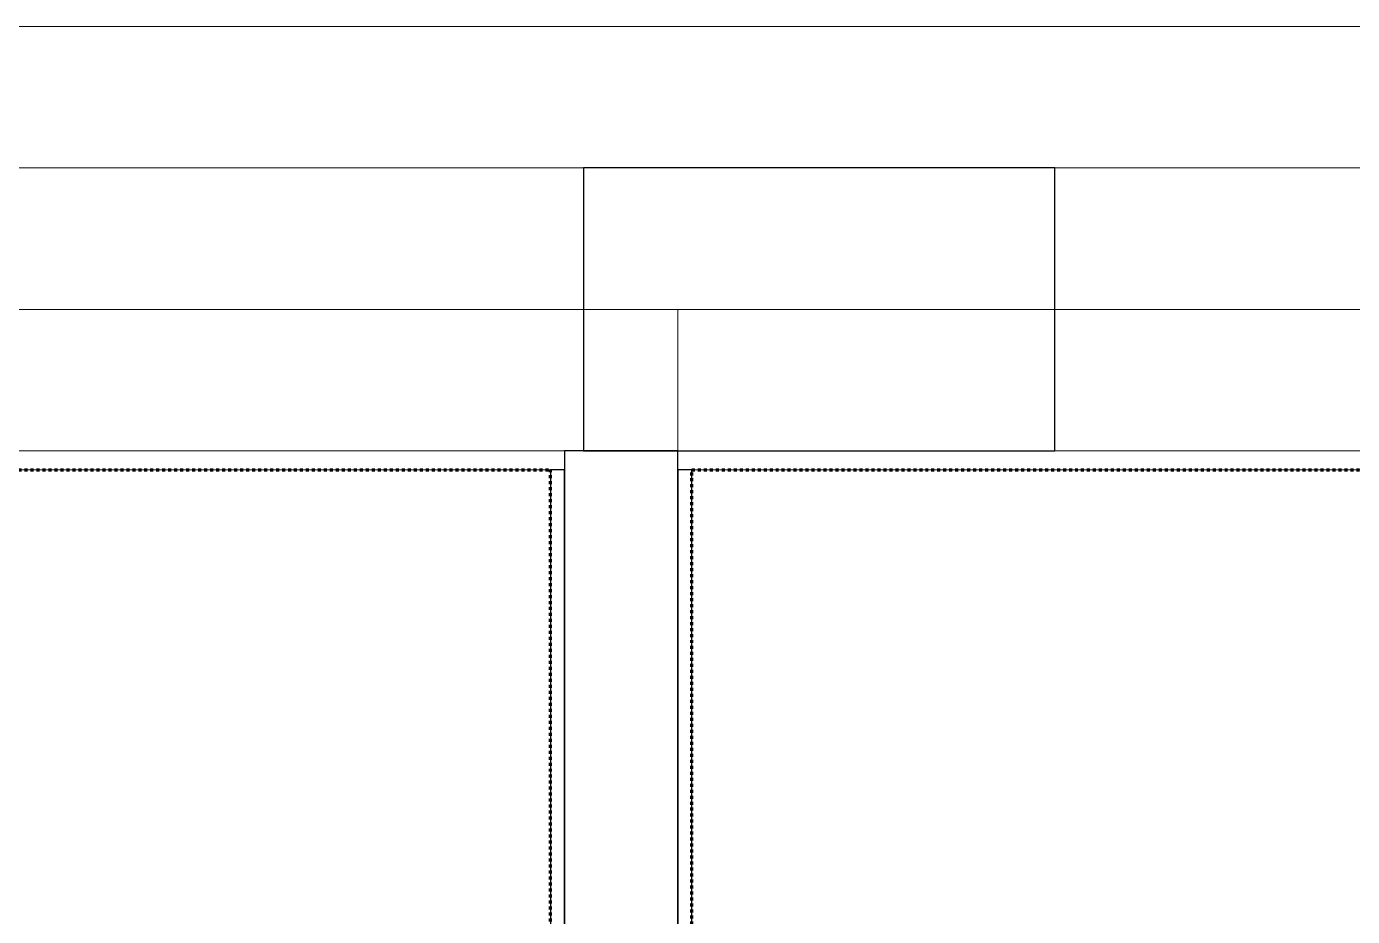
# Model space of a CAD drawing. Header units: millimetres. Extents: x -5300 to 98858, y -5196 to 93886.
# Drawn here: x 44159 to 45566, y 86856 to 87800 of the extents above; entities that cross this region are included whole.
import ezdxf

# ---------------------------------------------------------------- set-up
doc = ezdxf.new("R2010")
doc.units = ezdxf.units.MM
doc.linetypes.add('Штрих', pattern=[6.35, 3.175, -3.175])
doc.linetypes.add('Штрих_2_', pattern=[6.35, 3.175, -3.175])
for name, color, linetype, lineweight, true_color in [('_Разделитель помещений_', 4, 'Штрих', 70, 0x00ffff), ('Колонны', 7, 'Continuous', 18, 0x7f7f7f), ('Перекрытия', 7, 'Continuous', 18, 0x7f7f7f), ('Стены', 7, 'Continuous', 18, 0x7f7f7f), ('Стены разрез', 7, 'Continuous', 50, 0x7f7f7f)]:
    doc.layers.add(name, color=color, linetype=linetype, lineweight=lineweight, true_color=true_color)
doc.layers.add('Генплан', color=7, linetype='Continuous', lineweight=9)

# ---------------------------------------------------------------- blocks, each defined once
blk = doc.blocks.new('ПЕР-003 5804 - ПЕР-003 5804-240234-Подвал')
at = {"layer": 'Перекрытия', "color": 254, "true_color": 0xd4d4d4}
for p, q in [((51090, 87650), (38850, 87650)), ((38850, 87650), (51090, 87650))]:
    blk.add_line(p, q, dxfattribs=at)
blk = doc.blocks.new('СТН-03 129000 - СТН-03 2-245387-Подвал')
at = {"layer": 'Стены', "color": 254, "true_color": 0xd4d4d4}
blk.add_line((39000, 87500), (50990, 87500), dxfattribs=at)
blk = doc.blocks.new('СТН-03 129000 - СТН-03-245380-Подвал')
at = {"layer": 'Стены', "color": 254, "true_color": 0xd4d4d4}
for p, q in [((50890, 87800), (38850, 87800)), ((50890, 87800), (38850, 87800)), ((38850, 87800), (50890, 87800)), ((38850, 87650), (50890, 87650)), ((38850, 87650), (50890, 87650)), ((50890, 87650), (38850, 87650)), ((44750, 87650), (39350, 87650)), ((44750, 87650), (39350, 87650)), ((39350, 87650), (44750, 87650)), ((44750, 87650), (44750, 87650)), ((44750, 87350), (44750, 87650)), ((44750, 87350), (44750, 87650)), ((44750, 87650), (44750, 87650)), ((44750, 87650), (44750, 87350)), ((48250, 87650), (45250, 87650)), ((45250, 87650), (45250, 87650)), ((48250, 87650), (45250, 87650)), ((45250, 87650), (45250, 87650)), ((45250, 87650), (45250, 87350)), ((45250, 87650), (45250, 87350)), ((45250, 87350), (45250, 87650)), ((45250, 87650), (48250, 87650)), ((39350, 87350), (44750, 87350)), ((39350, 87350), (44750, 87350)), ((44750, 87350), (39350, 87350)), ((44730, 87350), (40110, 87350)), ((44730, 87350), (40110, 87350)), ((40110, 87350), (44730, 87350)), ((44730, 87350), (44730, 87350)), ((44730, 87350), (44730, 87350)), ((44730, 87330), (44730, 87350)), ((44730, 87330), (44730, 87350)), ((44730, 87350), (44730, 87330)), ((44750, 87350), (44750, 87350)), ((44750, 87350), (44750, 87350)), ((44850, 87350), (44850, 87350)), ((50890, 87350), (44850, 87350)), ((50890, 87350), (44850, 87350)), ((44850, 87350), (44850, 87330)), ((44850, 87350), (44850, 87350)), ((44850, 87350), (44850, 87330)), ((44850, 87330), (44850, 87350)), ((44850, 87350), (50890, 87350)), ((45250, 87350), (45250, 87350)), ((45250, 87350), (48250, 87350)), ((45250, 87350), (45250, 87350)), ((45250, 87350), (48250, 87350)), ((48250, 87350), (45250, 87350)), ((44730, 87330), (40110, 87330)), ((40110, 87330), (44730, 87330)), ((40110, 87330), (44730, 87330)), ((44730, 87330), (44730, 87330)), ((44730, 87330), (44730, 87330)), ((44850, 87330), (44850, 87330)), ((50890, 87330), (44850, 87330)), ((50890, 87330), (44850, 87330)), ((44850, 87330), (44850, 87330)), ((50890, 87330), (44850, 87330))]:
    blk.add_line(p, q, dxfattribs=at)
blk = doc.blocks.new('СТН-03 129000 - СТН-03 129000-245384-Подвал')
for name in ['СТН-03 129000 - СТН-03-245380-Подвал', 'СТН-03 129000 - СТН-03 2-245387-Подвал']:
    blk.add_blockref(name, (0, 0))
blk = doc.blocks.new('СТВ_Перегородка_Кирпич 210889 - СТВ_Перегородка_Кирпич 2-248468-Подвал')
at = {"layer": 'Стены', "color": 254, "true_color": 0xd4d4d4}
blk.add_line((44850, 79310), (44850, 87500), dxfattribs=at)
blk = doc.blocks.new('СТВ_Перегородка_Кирпич 210889 - СТВ_Перегородка_Кирпич 210889-248465-Подвал')
at = {"layer": 'Стены', "color": 254, "true_color": 0xd4d4d4}
for p, q in [((44730, 87350), (44730, 87350)), ((44850, 87350), (44850, 87350)), ((44715, 87330), (44715, 87330)), ((44730, 87330), (44730, 87330)), ((44850, 87330), (44850, 87330)), ((44865, 87330), (44865, 87330))]:
    blk.add_line(p, q, dxfattribs=at)
at = {"layer": 'Стены разрез', "color": 254, "lineweight": 25, "true_color": 0xd4d4d4}
for p, q in [((44850, 87350), (44730, 87350)), ((44730, 87350), (44730, 79190)), ((44850, 79190), (44850, 87350)), ((44730, 87330), (44715, 87330)), ((44715, 87330), (44715, 84150)), ((44730, 84150), (44730, 87330)), ((44865, 87330), (44850, 87330)), ((44850, 87330), (44850, 84765)), ((44865, 84765), (44865, 87330))]:
    blk.add_line(p, q, dxfattribs=at)
blk.add_blockref('СТВ_Перегородка_Кирпич 210889 - СТВ_Перегородка_Кирпич 2-248468-Подвал', (0, 0))
blk = doc.blocks.new('Местность - Местность-379060-Подвал')
at = {"layer": 'Генплан', "color": 253, "true_color": 0xaaaaaa}
for p, q in [((38700, 87800), (54800, 87800)), ((38700, 87800), (54800, 87800)), ((54800, 87800), (38700, 87800))]:
    blk.add_line(p, q, dxfattribs=at)
blk = doc.blocks.new('Местность - Местность-379064-Подвал')
blk.add_blockref('Местность - Местность-379060-Подвал', (0, 0))
blk = doc.blocks.new('Железобетон - Колонны 500 x 300 112033 - Железобетон - Колонны 500 x 300 112033-385227-Подвал')
at = {"layer": 'Колонны', "color": 254, "lineweight": 25, "true_color": 0xd4d4d4}
for p, q in [((250, 150), (-250, 150)), ((-250, 150), (-250, -150)), ((250, -150), (250, 150)), ((-250, -150), (250, -150))]:
    blk.add_line(p, q, dxfattribs=at)
at = {"layer": 'Колонны', "color": 254, "true_color": 0xd4d4d4}
for p, q in [((-250, 150), (-250, 150)), ((250, 150), (250, 150)), ((-250, -150), (-250, -150)), ((250, -150), (250, -150))]:
    blk.add_line(p, q, dxfattribs=at)

msp = doc.modelspace()

# ---------------------------------------------------------------- linework, layer by layer
at = {"layer": '_Разделитель помещений_', "color": 131, "linetype": 'Штрих_2_', "true_color": 0xaaffff}
for p, q in [((40125, 87330), (44715, 87330)), ((44715, 84165), (44715, 87330)), ((44865, 84765), (44865, 87330)), ((44865, 87330), (50870, 87330))]:
    msp.add_line(p, q, dxfattribs=at)
at = {"layer": 'Перекрытия', "color": 254, "true_color": 0xd4d4d4}
for p, q in [((38850, 87650), (51090, 87650)), ((51090, 87650), (38850, 87650))]:
    msp.add_line(p, q, dxfattribs=at)

# ---------------------------------------------------------------- block references
at = {"layer": 'Генплан', "color": 253, "true_color": 0xaaaaaa}
msp.add_blockref('Местность - Местность-379064-Подвал', (0, 0), dxfattribs=at)
at = {"layer": 'Колонны', "color": 254, "true_color": 0xd4d4d4}
msp.add_blockref('Железобетон - Колонны 500 x 300 112033 - Железобетон - Колонны 500 x 300 112033-385227-Подвал', (45000, 87500), dxfattribs=at)
at = {"layer": 'Перекрытия', "color": 254, "true_color": 0xd4d4d4}
msp.add_blockref('ПЕР-003 5804 - ПЕР-003 5804-240234-Подвал', (0, 0), dxfattribs=at)
at = {"layer": 'Стены', "color": 254, "true_color": 0xd4d4d4}
for name in ['СТН-03 129000 - СТН-03 129000-245384-Подвал', 'СТВ_Перегородка_Кирпич 210889 - СТВ_Перегородка_Кирпич 210889-248465-Подвал']:
    msp.add_blockref(name, (0, 0), dxfattribs=at)

doc.saveas('drawing.dxf')
